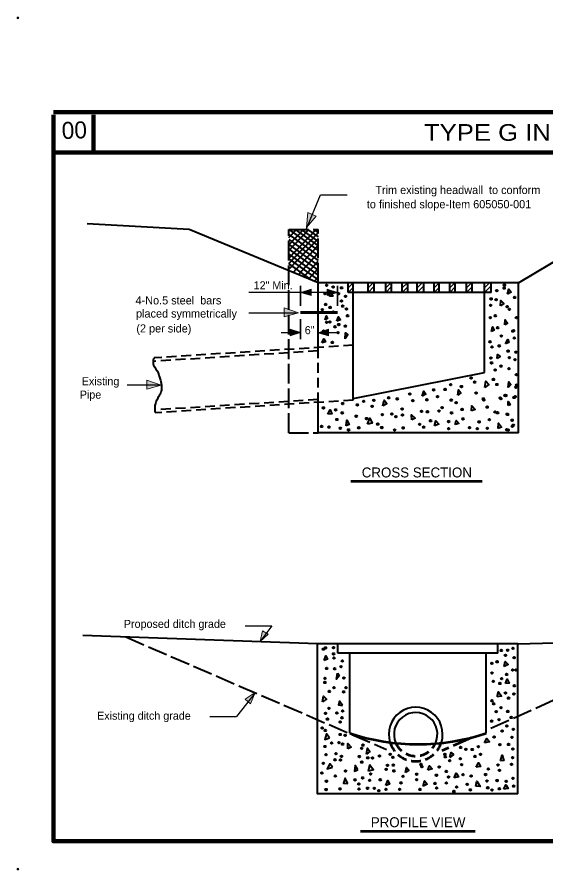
# Model space of a CAD drawing. Extents: x -8731 to 7715, y -64679 to -56618.
# Drawn here: x 6120 to 6862, y -64679 to -63484 of the extents above; entities that cross this region are included whole.
import ezdxf
from ezdxf.enums import TextEntityAlignment as Align

# ---------------------------------------------------------------- set-up
doc = ezdxf.new("R2010")
doc.units = 0
doc.header["$LTSCALE"] = 4.6
doc.header["$PDMODE"] = 32
doc.header["$PDSIZE"] = 2.3
doc.linetypes.add('LONG_DASHED', pattern=[7.5, 6, -1.5])
doc.linetypes.add('MEDIUM_DASHED', pattern=[4.5, 3, -1.5])
doc.layers.add('1', color=7, linetype='Continuous', lineweight=13)
doc.layers.add('3', color=7, linetype='Continuous', lineweight=40)

msp = doc.modelspace()

# ---------------------------------------------------------------- hatches: boundary and pattern name
at = {"layer": '1'}
for points in [[(6526.42, -63779.24), (6528.24, -63758.16), (6539.66, -63763.24)], [(6518.2, -63870.14), (6532.84, -63865.3), (6532.72, -63874.42)], [(6569.7, -63870.22), (6555.06, -63865.4), (6555.18, -63874.5)], [(6514.82, -63898.44), (6494.74, -63891.8), (6494.9, -63904.32)], [(6517.96, -63926.36), (6503.32, -63921.52), (6503.44, -63930.64)], [(6542.58, -63926.52), (6557.22, -63921.68), (6557.1, -63930.8)], [(6322.32, -63999.7), (6302.24, -63993.06), (6302.4, -64005.56)], [(6461.28, -64359.04), (6464.56, -64343.98), (6472.34, -64348.72)], [(6454.18, -64430.6), (6447.88, -64446.36), (6440.3, -64439.8)]]:
    msp.add_hatch(color=256, dxfattribs=at).paths.add_polyline_path(points)

# ---------------------------------------------------------------- linework, layer by layer
at = {"layer": '1', "lineweight": 100}
for p, q in [((7663.72, -63617.56), (6171.5, -63617.56)), ((6227.74, -63621.04), (6227.74, -63673.8)), ((7663.72, -63673.8), (6171.5, -63673.8))]:
    msp.add_line(p, q, dxfattribs=at)
msp.add_lwpolyline([(6171.5, -63621.04), (6171.5, -64639), (7662.26, -64639)], dxfattribs=at)
at = {"layer": '1'}
for points in [[(6526.42, -63779.24), (6528.24, -63758.16), (6539.66, -63763.24)], [(6518.2, -63870.14), (6532.84, -63865.3), (6532.72, -63874.42)], [(6569.7, -63870.22), (6555.06, -63865.4), (6555.18, -63874.5)], [(6514.82, -63898.44), (6494.74, -63891.8), (6494.9, -63904.32)], [(6517.96, -63926.36), (6503.32, -63921.52), (6503.44, -63930.64)], [(6542.58, -63926.52), (6557.22, -63921.68), (6557.1, -63930.8)], [(6322.32, -63999.7), (6302.24, -63993.06), (6302.4, -64005.56)], [(6461.28, -64359.04), (6464.56, -64343.98), (6472.34, -64348.72)], [(6454.18, -64430.6), (6447.88, -64446.36), (6440.3, -64439.8)]]:
    msp.add_lwpolyline(points, close=True, dxfattribs=at)
for p in [(6121.54, -63485.34), (6121.54, -64677.96)]:
    msp.add_point(p, dxfattribs=at)
at = {"layer": '3', "lineweight": 25}
for p, q in [((6525.92, -63781.64), (6546.02, -63733.04)), ((6546.02, -63733.04), (6583.52, -63733.04)), ((6517.98, -63870.16), (6445.52, -63870.16)), ((6569.86, -63870.16), (6517.98, -63870.16)), ((6445.52, -63898.5), (6511.66, -63898.5)), ((6517.98, -63926.4), (6490.52, -63926.4)), ((6569.86, -63926.4), (6542.42, -63926.4)), ((6274.82, -63999.6), (6321.78, -63999.6)), ((6440.12, -64337.24), (6477.62, -64337.24)), ((6477.62, -64337.24), (6460.66, -64359.3)), ((6454.06, -64430.84), (6428.26, -64464.3)), ((6390.78, -64464.3), (6428.26, -64464.3))]:
    msp.add_line(p, q, dxfattribs=at)
at = {"layer": '3', "linetype": 'LONG_DASHED'}
for p, q in [((6501.32, -64066.8), (6501.32, -63781.64)), ((6501.32, -63781.64), (6542.42, -63781.64)), ((6542.42, -63856.36), (6542.42, -63781.64)), ((6501.32, -64066.8), (6542.42, -64066.8)), ((6272.86, -64352.7), (6638.42, -64510.2)), ((7061.58, -64356.16), (6778.06, -64484.24))]:
    msp.add_line(p, q, dxfattribs=at)
at = {"layer": '3'}
for p, q in [((6501.32, -63821.84), (6539.86, -63781.64)), ((6501.32, -63793.04), (6512.12, -63781.64)), ((6501.32, -63803.24), (6521.86, -63781.64)), ((6501.32, -63811.2), (6529.38, -63781.64)), ((6501.46, -63781.64), (6542.42, -63811.04)), ((6510.32, -63781.64), (6542.42, -63804.76)), ((6518.72, -63781.64), (6542.42, -63798.76)), ((6527.86, -63781.64), (6542.42, -63792.16)), ((6536.58, -63781.64), (6542.42, -63785.7)), ((6501.32, -63829.5), (6542.42, -63786.3)), ((6501.32, -63788.84), (6542.42, -63818.24)), ((6501.32, -63837.44), (6542.42, -63794.84)), ((6501.32, -63795.76), (6542.42, -63825.16)), ((6501.32, -63802.8), (6542.42, -63832.36)), ((6507.78, -63841.96), (6542.42, -63804.44)), ((6823.38, -63856.36), (6914.72, -63802.04)), ((6501.32, -63809.4), (6542.42, -63838.96)), ((6501.32, -63816.44), (6542.42, -63845.84)), ((6514.82, -63844.96), (6542.42, -63815.1)), ((6501.32, -63823.04), (6542.42, -63852.44)), ((6501.32, -63830.1), (6531.92, -63852)), ((6522.32, -63848.1), (6542.42, -63826.36)), ((6529.38, -63850.96), (6542.42, -63836.56)), ((6537.32, -63854.24), (6542.42, -63848.56)), ((6542.42, -63947.1), (6542.42, -63856.36)), ((6584.86, -63870), (6584.86, -63856.36)), ((6591.78, -64021.04), (6591.78, -63856.36)), ((6612.78, -63870), (6612.78, -63856.36)), ((6621.32, -63870), (6621.32, -63856.36)), ((6637.38, -63870), (6637.38, -63856.36)), ((6645.46, -63870), (6645.46, -63856.36)), ((6660.62, -63870), (6660.62, -63856.36)), ((6668.58, -63870), (6668.58, -63856.36)), ((6681.46, -63870), (6681.46, -63856.36)), ((6690.62, -63870), (6690.62, -63856.36)), ((6705.46, -63870), (6705.46, -63856.36)), ((6712.38, -63870), (6712.38, -63856.36)), ((6727.06, -63870), (6727.06, -63856.36)), ((6734.86, -63870), (6734.86, -63856.36)), ((6750.46, -63870), (6750.46, -63856.36)), ((6758.42, -63870), (6758.42, -63856.36)), ((6775.82, -63982.04), (6775.82, -63856.36)), ((6785.12, -63870), (6785.12, -63856.36)), ((6785.12, -63870), (6584.86, -63870)), ((6591.78, -64018.64), (6775.82, -63982.04)), ((6542.42, -64066.8), (6542.42, -64024.04)), ((6823.38, -64066.8), (6542.42, -64066.8)), ((6541.82, -64362.16), (6212.86, -64350.6)), ((6822.78, -64362.16), (7135.66, -64354.36)), ((6570.18, -64375.2), (6570.18, -64362.16)), ((6794.72, -64375.2), (6794.72, -64362.16)), ((6794.72, -64375.2), (6570.18, -64375.2)), ((6587.12, -64487.7), (6587.12, -64375.2)), ((6778.06, -64487.7), (6778.06, -64375.2))]:
    msp.add_line(p, q, dxfattribs=at)
at = {"layer": '3', "lineweight": 35}
for p, q in [((6584.86, -63863.4), (6591.78, -63856.5)), ((6612.78, -63863.4), (6619.82, -63856.36)), ((6637.38, -63863.4), (6644.42, -63856.36)), ((6660.62, -63863.4), (6667.66, -63856.36)), ((6681.46, -63863.4), (6688.52, -63856.36)), ((6705.46, -63863.4), (6712.52, -63856.36)), ((6727.06, -63863.4), (6734.12, -63856.36)), ((6750.46, -63863.4), (6757.52, -63856.36)), ((6775.82, -63863.4), (6782.86, -63856.36)), ((6517.98, -63888.9), (6517.98, -63860.84)), ((6569.86, -63888.9), (6569.86, -63860.84)), ((6584.86, -63870), (6591.78, -63863.1)), ((6612.78, -63870), (6621.32, -63861.44)), ((6619.52, -63870), (6621.32, -63868.04)), ((6637.38, -63870), (6645.46, -63861.9)), ((6660.62, -63870), (6668.58, -63862.04)), ((6681.46, -63870), (6690.62, -63860.84)), ((6688.06, -63870), (6690.62, -63867.44)), ((6705.46, -63870), (6712.38, -63863.1)), ((6727.06, -63870), (6734.86, -63862.2)), ((6750.46, -63870), (6758.42, -63862.04)), ((6775.82, -63870), (6785.12, -63860.7)), ((6782.42, -63870), (6785.12, -63867.3)), ((6643.98, -63870), (6645.46, -63868.64)), ((6667.22, -63870), (6668.58, -63868.8)), ((6733.66, -63870), (6734.86, -63868.96)), ((6757.06, -63870), (6758.42, -63868.96)), ((6517.98, -63907.5), (6517.98, -63935.7))]:
    msp.add_line(p, q, dxfattribs=at)
at = {"layer": '3', "lineweight": 60}
msp.add_line((6569.86, -63898.2), (6517.98, -63898.2), dxfattribs=at)
at = {"layer": '3', "linetype": 'MEDIUM_DASHED'}
for p, q in [((6542.42, -63951.9), (6311.12, -63966.6)), ((6591.78, -63944.1), (6312.46, -63961.64)), ((6542.42, -64024.04), (6542.42, -63947.24)), ((6542.42, -64020.16), (6313.52, -64034.7)), ((6591.78, -64020.9), (6314.26, -64038.6))]:
    msp.add_line(p, q, dxfattribs=at)
at = {"layer": '3', "lineweight": 53}
for p, q in [((6772.52, -64135.04), (6588.62, -64135.04)), ((6762.78, -64625.1), (6602.12, -64625.1))]:
    msp.add_line(p, q, dxfattribs=at)
at = {"layer": '3', "linetype": 'LONG_DASHED', "lineweight": 53}
msp.add_line((6757.06, -64493.84), (6715.98, -64512.3), dxfattribs=at)
at = {"layer": '3'}
for points in [[(6823.38, -64066.8), (6823.38, -63856.36), (6542.42, -63856.36), (6361.82, -63781.64), (6218.72, -63773.7)], [(6822.78, -64572.6), (6541.82, -64572.6), (6541.82, -64362.16)], [(6822.78, -64572.6), (6822.78, -64362.16), (6541.82, -64362.16)]]:
    msp.add_lwpolyline(points, dxfattribs=at)
for points in [[(6558.62, -63875.4), (6559.66, -63868.04), (6562.98, -63875.1)], [(6808.22, -63872.24), (6810.18, -63865.2), (6813.46, -63869.4)], [(6798.32, -63888.9), (6798.78, -63881.24), (6803.12, -63885.6)], [(6552.46, -63908.4), (6553.82, -63903), (6555.78, -63906.44)], [(6568.66, -63910.2), (6570.92, -63904.2), (6573.78, -63908.56)], [(6804.32, -63915.6), (6805.06, -63908.56), (6808.22, -63912.9)], [(6580.52, -63934.96), (6580.82, -63926.4), (6584.42, -63929.56)], [(6785.72, -63924.9), (6787.06, -63918), (6789.62, -63922.8)], [(6547.82, -63940.8), (6550.52, -63935.24), (6553.06, -63939)], [(6805.52, -63942), (6808.52, -63936), (6810.18, -63940.36)], [(6793.66, -63962.56), (6794.26, -63956.84), (6797.72, -63959.56)], [(6776.26, -64003.04), (6777.62, -63994.36), (6782.12, -63999)], [(6809.12, -64003.2), (6810.18, -63995.1), (6812.58, -63999)], [(6688.52, -64015.36), (6690.62, -64008.3), (6693.46, -64012.36)], [(6738.32, -64014.16), (6739.38, -64006.64), (6742.52, -64010.84)], [(6633.46, -64028.7), (6635.12, -64021.04), (6638.86, -64025.56)], [(6808.82, -64028.4), (6808.98, -64022.84), (6811.66, -64027.5)], [(6556.06, -64040.7), (6559.38, -64034.4), (6561.62, -64039.96)], [(6757.66, -64036.04), (6758.26, -64028.7), (6762.78, -64033.96)], [(6611.86, -64054.36), (6614.86, -64046.1), (6618.32, -64053.16)], [(6673.82, -64048.36), (6673.66, -64041.44), (6678.46, -64046.24)], [(6581.72, -64056.9), (6582.92, -64048.8), (6585.92, -64054.96)], [(6705.92, -64056.76), (6707.72, -64049.7), (6711.62, -64054.64)], [(6734.86, -64054.8), (6736.22, -64049.4), (6739.82, -64053.76)], [(6795.18, -64060.5), (6795.32, -64053.16), (6799.66, -64058.84)], [(6550.98, -64385.7), (6553.38, -64379.24), (6555.62, -64383.6)], [(6803.26, -64394.24), (6805.06, -64386.9), (6809.12, -64391.24)], [(6569.86, -64403.24), (6572.26, -64407.3), (6568.52, -64411.96)], [(6805.38, -64418.1), (6807.46, -64411.64), (6810.32, -64417.5)], [(6793.82, -64436.4), (6795.46, -64429.8), (6799.66, -64435.64)], [(6548.72, -64443.6), (6550.06, -64435.64), (6554.26, -64440)], [(6576.62, -64448.56), (6572.72, -64442.56), (6570.92, -64447.64)], [(6558.46, -64494), (6554.42, -64488.44), (6552.18, -64496.24)], [(6775.66, -64500.9), (6778.98, -64494.9), (6782.72, -64499.56)], [(6584.12, -64509.44), (6584.42, -64501.96), (6588.92, -64507.04)], [(6610.38, -64516.96), (6611.86, -64508.56), (6615.18, -64513.2)], [(6727.06, -64521.44), (6729.18, -64514.7), (6732.18, -64517.56)], [(6798.32, -64526.1), (6800.42, -64518.44), (6802.98, -64525.96)], [(6562.66, -64535.1), (6558.92, -64530.6), (6555.32, -64537.64)], [(6598.22, -64538.84), (6594.62, -64532.84), (6593.72, -64540.64)], [(6613.38, -64540.64), (6614.86, -64531.8), (6620.26, -64539)], [(6664.98, -64542.6), (6666.32, -64535.56), (6669.62, -64539.44)], [(6696.46, -64539.3), (6698.58, -64533.3), (6702.32, -64537.36)], [(6764.26, -64534.96), (6767.42, -64529.1), (6770.26, -64534.2)], [(6733.22, -64550.24), (6736.22, -64543.36), (6739.38, -64548.6)], [(6584.26, -64558.04), (6580.66, -64550.4), (6577.98, -64557.76)], [(6637.52, -64560.76), (6640.22, -64553.7), (6642.62, -64558.96)], [(6690.02, -64561.8), (6691.52, -64554.3), (6695.58, -64558.96)], [(6763.82, -64561.64), (6765.02, -64554.76), (6769.66, -64562.24)], [(6803.12, -64565.84), (6805.82, -64559.7), (6809.26, -64564.96)]]:
    msp.add_lwpolyline(points, close=True, dxfattribs=at)
for radius, start, end in [(37.8, 342.41028, 197.57126), (30.47, 334.77408, 203.79077)]:
    msp.add_arc((6679.37, -64489.05), radius, start, end, dxfattribs=at)
at = {"layer": '3', "lineweight": 53}
msp.add_arc((6682.6, -64197.6), 305.41, 251.78351, 288.21649, dxfattribs=at)
at = {"layer": '3', "linetype": 'MEDIUM_DASHED', "lineweight": 53}
for radius, start, end in [(37.8, 197.57126, 342.41028), (30.47, 203.79077, 334.77408)]:
    msp.add_arc((6679.37, -64489.05), radius, start, end, dxfattribs=at)
at = {"layer": '3'}
msp.add_spline([(6312.46, -63961.64), (6311.58, -63963.16), (6311.12, -63966.44), (6311.12, -63968.4), (6311.72, -63971.7), (6313.52, -63974.7), (6319.22, -63985.64), (6320.26, -63988.64), (6321.78, -63994.64), (6322.98, -64005.16), (6322.52, -64008.44), (6321.18, -64011.9), (6320.26, -64013.56), (6318.02, -64017.44), (6315.02, -64024.2), (6313.82, -64028.24), (6313.38, -64031.4), (6313.52, -64034.56), (6314.12, -64038)], degree=3, dxfattribs=at)
for p in [(6554.42, -63860.1), (6563.58, -63862.5), (6575.42, -63863.56), (6793.06, -63867.6), (6803.42, -63864), (6803.86, -63859.8), (6552.18, -63871.64), (6571.38, -63871.8), (6580.98, -63875.56), (6785.12, -63879), (6792.18, -63880.04), (6818.26, -63877.04), (6553.22, -63886.8), (6559.38, -63891), (6575.26, -63882), (6576.92, -63889.2), (6582.32, -63893.24), (6784.38, -63888.16), (6807.62, -63889.96), (6548.42, -63894.16), (6563.86, -63897.6), (6583.82, -63902.7), (6783.92, -63905.4), (6790.98, -63902.7), (6810.78, -63893.7), (6820.52, -63905.24), (6554.42, -63912), (6558.92, -63911.4), (6571.52, -63915), (6580.82, -63917.24), (6550.38, -63924.16), (6566.12, -63918.16), (6570.46, -63926.4), (6794.26, -63919.5), (6815.58, -63924.16), (6816.78, -63923.56), (6562.52, -63940.04), (6783.62, -63939.16), (6799.38, -63931.04), (6817.66, -63933.76), (6786.46, -63946.36), (6796.52, -63944.84), (6808.98, -63952.2), (6784.82, -63961.96), (6810.62, -63961.5), (6818.72, -63964.2), (6819.92, -63953.7), (6785.72, -63968.7), (6799.06, -63973.2), (6810.18, -63976.8), (6790.82, -63978.6), (6820.66, -63985.2), (6728.42, -63999.16), (6757.06, -63989.84), (6762.02, -63995.7), (6788.42, -63991.96), (6793.22, -63999), (6820.98, -63999.9), (6671.12, -64012.36), (6704.58, -64006.5), (6720.62, -64005.9), (6743.58, -64001.84), (6764.12, -64011), (6819.92, -64002.76), (6606.46, -64022.56), (6620.58, -64021.2), (6641.58, -64017.6), (6653.42, -64019.1), (6675.32, -64021.64), (6694.98, -64020.44), (6709.98, -64016.1), (6729.18, -64020.9), (6736.06, -64024.36), (6774.32, -64019.1), (6774.92, -64020.6), (6797.86, -64017.9), (6798.78, -64018.8), (6804.78, -64014.3), (6805.98, -64014.44), (6817.38, -64017.16), (6818.86, -64016.1), (6550.06, -64031.7), (6567.18, -64034.56), (6577.06, -64025.7), (6597.62, -64027.5), (6618.32, -64029.6), (6660.32, -64033.36), (6687.62, -64036.5), (6712.06, -64036.2), (6716.42, -64031.56), (6744.46, -64033.96), (6779.58, -64030.64), (6568.82, -64048.04), (6576.32, -64038.76), (6595.98, -64043.4), (6610.38, -64046.7), (6632.58, -64041.3), (6645.92, -64040.24), (6651.62, -64044.16), (6660.78, -64041.6), (6695.86, -64037.24), (6729.62, -64038.76), (6745.66, -64047.16), (6782.72, -64048.2), (6790.66, -64037.4), (6794.12, -64038.6), (6807.62, -64040.56), (6808.38, -64041), (6547.52, -64057.8), (6557.72, -64058.7), (6573.62, -64060.2), (6599.58, -64059.6), (6626.26, -64054.5), (6631.82, -64059.3), (6661.82, -64059.76), (6685.06, -64054.8), (6690.62, -64058.7), (6700.22, -64049.84), (6725.58, -64050.9), (6725.58, -64060.8), (6754.82, -64059.44), (6765.78, -64060.8), (6768.32, -64051.36), (6779.72, -64060.5), (6814.52, -64049.1), (6814.66, -64048.96), (6814.82, -64057.64), (6816.18, -64056), (6585.18, -64062.6), (6649.82, -64062.76), (6806.86, -64062.16), (6808.98, -64062.76), (6549.78, -64369.8), (6552.92, -64368), (6564.18, -64367.7), (6808.38, -64371.3), (6815.72, -64368.6), (6564.18, -64376.4), (6564.78, -64382.1), (6799.38, -64371.6), (6805.22, -64378.5), (6817.38, -64381.64), (6574.66, -64394.4), (6576.62, -64386.3), (6786.18, -64389.6), (6793.52, -64387.5), (6554.58, -64396.8), (6565.66, -64397.24), (6786.32, -64403.24), (6806.86, -64405.2), (6815.26, -64398.9), (6819.92, -64399.04), (6552.02, -64416.44), (6552.18, -64410.6), (6578.72, -64410.3), (6788.12, -64414.8), (6797.42, -64417.8), (6799.98, -64411.04), (6558.18, -64429.04), (6564.78, -64423.64), (6578.42, -64429.64), (6581.58, -64423.64), (6817.66, -64421.1), (6786.32, -64442.1), (6805.22, -64431.3), (6809.58, -64438.36), (6817.06, -64432.64), (6557.72, -64452.76), (6788.72, -64446.3), (6799.06, -64451.84), (6552.92, -64459.64), (6568.82, -64459.2), (6576.02, -64465.96), (6576.92, -64456.36), (6792.32, -64457.4), (6808.52, -64457.1), (6813.32, -64465.5), (6555.62, -64467.76), (6573.46, -64471.8), (6786.02, -64470.6), (6796.22, -64468.64), (6807.18, -64477.5), (6548.26, -64480.2), (6552.62, -64483.64), (6573.46, -64489.36), (6580.38, -64490.56), (6800.58, -64484.4), (6816.18, -64482.16), (6561.46, -64501.2), (6571.82, -64500.9), (6576.78, -64502.84), (6789.32, -64492.8), (6814.38, -64493.4), (6552.18, -64506.16), (6603.62, -64508.84), (6605.42, -64504.2), (6742.38, -64507.5), (6749.72, -64510.2), (6758.58, -64510.36), (6767.26, -64506.44), (6797.42, -64503.6), (6809.58, -64503.3), (6815.58, -64509.6), (6553.66, -64517.56), (6566.26, -64524.76), (6567.62, -64516.2), (6573.92, -64525.04), (6575.26, -64519.96), (6600.46, -64520.24), (6612.18, -64522.04), (6618.78, -64522.36), (6628.52, -64519.5), (6643.66, -64517.24), (6647.42, -64521.3), (6720.32, -64517.24), (6720.92, -64520.56), (6727.06, -64525.96), (6741.92, -64523.1), (6762.46, -64520.1), (6770.26, -64517.1), (6815.26, -64521.9), (6549.78, -64529.84), (6603.78, -64528.04), (6637.98, -64538.1), (6639.78, -64532.56), (6648.02, -64532.24), (6686.86, -64531.36), (6688.06, -64534.36), (6712.38, -64534.96), (6743.86, -64531.64), (6781.22, -64537.64), (6794.72, -64532.1), (6813.78, -64531.04), (6547.82, -64543.2), (6566.58, -64547.4), (6580.98, -64540.5), (6604.98, -64550.1), (6616.22, -64544.7), (6648.78, -64540.36), (6661.66, -64547.84), (6680.86, -64545), (6708.46, -64546.36), (6722.26, -64541.1), (6725.42, -64548.9), (6745.82, -64545.6), (6757.06, -64547.4), (6777.32, -64545.44), (6796.82, -64539.6), (6554.26, -64554.76), (6594.32, -64552.96), (6599.58, -64558.64), (6614.86, -64553.56), (6629.58, -64552.8), (6658.82, -64557.16), (6680.86, -64552.64), (6706.52, -64557.9), (6722.42, -64557.3), (6751.66, -64559.1), (6779.26, -64554.6), (6793.52, -64553.84), (6806.26, -64554.9), (6815.72, -64550.84), (6816.78, -64561.64), (6553.82, -64566.44), (6573.32, -64565.56), (6599.86, -64565.7), (6611.86, -64564.64), (6621.32, -64564.8), (6627.62, -64567.96), (6637.66, -64566.16), (6656.86, -64566.16), (6685.38, -64566.3), (6708.78, -64564.2), (6732.92, -64569.16), (6736.82, -64562.84), (6756.02, -64566.9), (6780.46, -64564.04), (6786.46, -64567.2), (6796.66, -64565.4)]:
    msp.add_point(p, dxfattribs=at)

# ---------------------------------------------------------------- texts
at = {"layer": '1'}
msp.add_text('00', height=23.78, rotation=2.121, dxfattribs=at).set_placement((6183.44, -63655.18))
at = {"layer": '3', "width": 1.15}
msp.add_text('  TYPE G INLET PLACEMENT ', height=23.4, dxfattribs=at).set_placement((6922.89, -63657.6), align=Align.CENTER)
at = {"layer": '3'}
for s, height, p in [('Trim existing headwall  to conform', 11.4, (6738.52, -63732.16)), ('to finished slope-Item 605050-001', 11.4, (6726.13, -63752.1)), ('12" Min.', 11.25, (6479.52, -63865.64)), ('6"', 11.25, (6530.66, -63928.5)), ('Existing', 11.25, (6237.47, -64000.04)), ('Pipe', 11.25, (6223.45, -64018.8)), ('CROSS SECTION', 13.95, (6681, -64129.2)), ('Existing ditch grade', 11.25, (6298.29, -64468.64)), ('PROFILE VIEW', 13.95, (6682.79, -64619.24))]:
    msp.add_text(s, height=height, dxfattribs=at).set_placement(p, align=Align.CENTER)
for s, p in [('4-No.5 steel  bars', (6286.52, -63886.8)), ('placed symmetrically', (6287.26, -63905.24)), ('(2 per side)', (6287.72, -63926.1))]:
    msp.add_text(s, height=11.4, dxfattribs=at).set_placement(p)
msp.add_text('Proposed ditch grade', height=11.25, rotation=359.976, dxfattribs=at).set_placement((6341.7, -64339.99), align=Align.CENTER)

doc.saveas('drawing.dxf')
